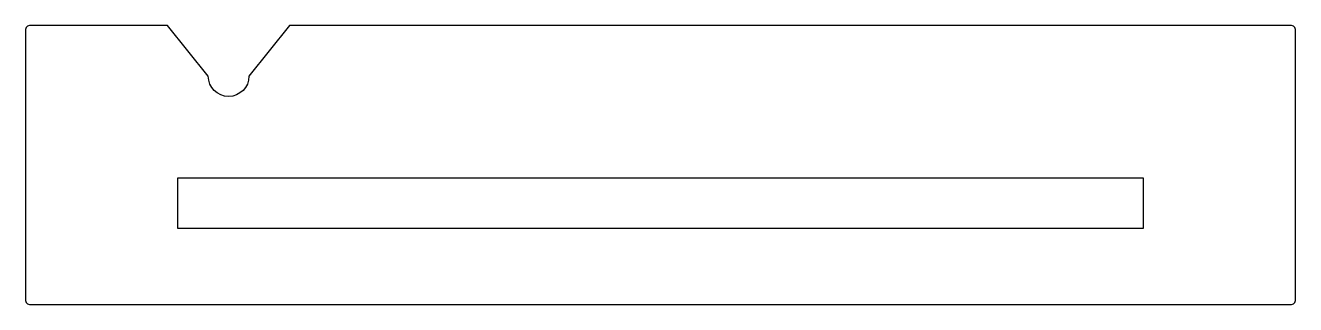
# Model space of a CAD drawing. Header units: inches. Extents: x 0 to 12.5, y -2.7 to 0.
import ezdxf

# ---------------------------------------------------------------- set-up
doc = ezdxf.new("R2010")
doc.units = ezdxf.units.IN
doc.layers.get('0').update_dxf_attribs({"linetype": 'CONTINUOUS'})

msp = doc.modelspace()

# ---------------------------------------------------------------- linework, layer by layer
msp.add_lwpolyline([(12.5, -2.7), (12.5, -0.05, 0.414214), (12.45, 0), (2.6, 0), (2.2, -0.5, -1), (1.8, -0.5), (1.4, 0), (0.05, 0, 0.414214), (0, -0.05), (0, -2.7, 0.414214), (0.05, -2.75), (12.45, -2.75, 0.414214)], format="xyb", close=True)
msp.add_lwpolyline([(11, -2), (1.5, -2), (1.5, -1.5), (11, -1.5)], close=True)

doc.saveas('drawing.dxf')
